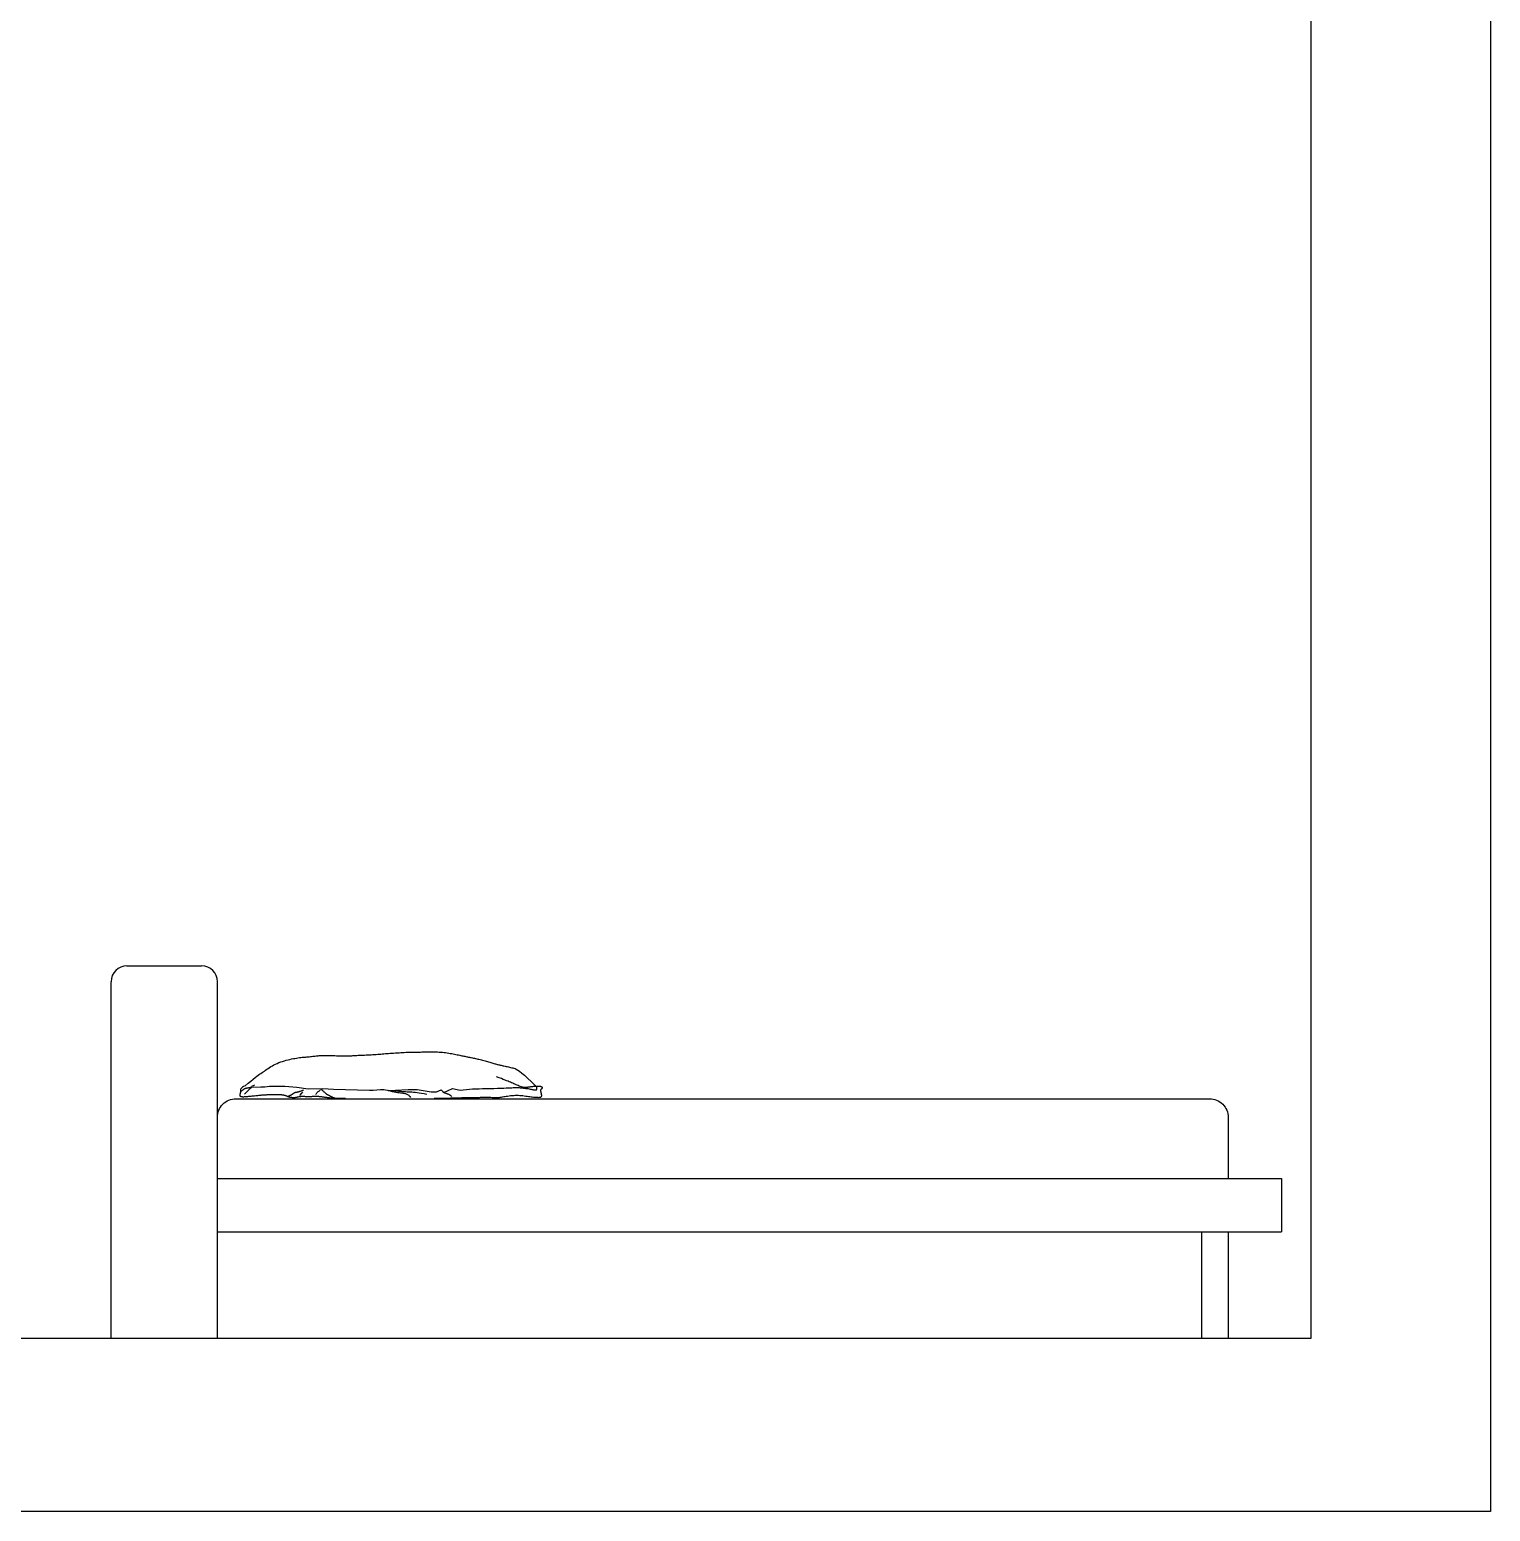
# Model space of a CAD drawing. Header units: inches. Extents: x 11.2 to 54.2, y 16.2 to 41.
# Drawn here: x 29.409 to 32.155, y 16.209 to 18.995 of the extents above; entities that cross this region are included whole.
import ezdxf

# ---------------------------------------------------------------- set-up
doc = ezdxf.new("R2010")
doc.units = ezdxf.units.IN
doc.header["$MEASUREMENT"] = 0
for name, color, linetype in [('1', 1, 'Continuous'), ('4', 4, 'Continuous'), ('kadrbm', 4, 'Continuous')]:
    doc.layers.add(name, color=color, linetype=linetype)

# ---------------------------------------------------------------- blocks, each defined once
blk = doc.blocks.new('kadrbm')
at = {"layer": 'kadrbm', "color": 4}
blk.add_lwpolyline([(0, 0), (0, 24.7972), (21, 24.7972), (21, 0), (0, 0)], close=True, dxfattribs=at)
blk.add_lwpolyline([(20.6631, 0.3257), (20.6631, 24.4603), (0.3369, 24.4603), (0.3369, 0.3257), (20.6631, 0.3257)], dxfattribs=at)

msp = doc.modelspace()

# ---------------------------------------------------------------- linework, layer by layer
at = {"layer": '1'}
for p, q in [((29.5924, 17.235), (29.7324, 17.235)), ((29.5624, 16.535), (29.5624, 17.205)), ((29.7624, 16.535), (29.7624, 17.205)), ((30.292, 17.0246), (30.2873, 17.0265)), ((30.2961, 17.0229), (30.292, 17.0246)), ((30.2998, 17.0214), (30.2961, 17.0229)), ((30.3031, 17.0201), (30.2998, 17.0214)), ((30.3061, 17.0189), (30.3031, 17.0201)), ((29.8046, 16.993), (29.8045, 16.9925)), ((29.8045, 16.9925), (29.8045, 16.992)), ((29.8045, 16.992), (29.8045, 16.9915)), ((29.8048, 16.9935), (29.8046, 16.993)), ((29.8049, 16.9941), (29.8048, 16.9935)), ((29.8051, 16.9947), (29.8049, 16.9941)), ((29.8053, 16.9953), (29.8051, 16.9947)), ((29.8054, 16.996), (29.8053, 16.9953)), ((29.8056, 16.9967), (29.8054, 16.996)), ((29.8057, 16.9975), (29.8056, 16.9967)), ((29.8059, 17.0024), (29.8057, 17.0015)), ((29.8057, 17.0015), (29.8057, 17.0006)), ((29.8057, 17.0006), (29.8057, 16.9998)), ((29.8057, 16.9998), (29.8057, 16.999)), ((29.8057, 16.999), (29.8057, 16.9982)), ((29.8057, 16.9982), (29.8057, 16.9975)), ((29.8063, 17.0034), (29.8059, 17.0024)), ((29.8071, 17.0044), (29.8063, 17.0034)), ((29.8082, 17.0055), (29.8071, 17.0044)), ((29.8097, 17.0066), (29.8082, 17.0055)), ((29.8117, 17.0079), (29.8097, 17.0066)), ((29.8144, 17.0092), (29.8117, 17.0079)), ((29.8272, 17.0069), (29.8279, 17.0091)), ((29.8272, 17.0069), (29.8438, 17.0077)), ((29.8279, 17.0091), (29.8301, 17.0097)), ((29.8301, 17.0097), (29.8322, 17.0112)), ((29.8416, 16.9918), (29.8431, 16.9919)), ((29.8431, 16.9919), (29.8445, 16.992)), ((29.8438, 17.0077), (29.8513, 17.0077)), ((29.8445, 16.992), (29.8458, 16.9922)), ((29.8458, 16.9922), (29.8471, 16.9923)), ((29.8471, 16.9923), (29.8483, 16.9923)), ((29.8483, 16.9923), (29.8495, 16.9924)), ((29.8495, 16.9924), (29.8507, 16.9925)), ((29.8507, 16.9925), (29.8519, 16.9926)), ((29.8513, 17.0077), (29.8604, 17.0084)), ((29.8519, 16.9926), (29.8532, 16.9927)), ((29.8532, 16.9927), (29.8545, 16.9927)), ((29.8545, 16.9927), (29.8558, 16.9928)), ((29.8558, 16.9928), (29.8572, 16.9929)), ((29.8572, 16.9929), (29.8585, 16.9929)), ((29.8585, 16.9929), (29.8599, 16.993)), ((29.8599, 16.993), (29.8612, 16.9931)), ((29.8604, 17.0084), (29.889, 17.0084)), ((29.8612, 16.9931), (29.8626, 16.9931)), ((29.8626, 16.9931), (29.8639, 16.9932)), ((29.8639, 16.9932), (29.8653, 16.9932)), ((29.8653, 16.9932), (29.8666, 16.9932)), ((29.8666, 16.9932), (29.8679, 16.9933)), ((29.8679, 16.9933), (29.8691, 16.9933)), ((29.8691, 16.9933), (29.8704, 16.9933)), ((29.8704, 16.9933), (29.8716, 16.9933)), ((29.8716, 16.9933), (29.8727, 16.9933)), ((29.8727, 16.9933), (29.8739, 16.9933)), ((29.8739, 16.9933), (29.875, 16.9933)), ((29.875, 16.9933), (29.8761, 16.9932)), ((29.8761, 16.9932), (29.8771, 16.9932)), ((29.8771, 16.9932), (29.8781, 16.9932)), ((29.8781, 16.9932), (29.8791, 16.9931)), ((29.8791, 16.9931), (29.88, 16.9931)), ((29.88, 16.9931), (29.8809, 16.993)), ((29.8809, 16.993), (29.8818, 16.9929)), ((29.8818, 16.9929), (29.8826, 16.9928)), ((29.8826, 16.9928), (29.8835, 16.9927)), ((29.8835, 16.9927), (29.8843, 16.9926)), ((29.8843, 16.9926), (29.8851, 16.9925)), ((29.8851, 16.9925), (29.8859, 16.9923)), ((29.8859, 16.9923), (29.8867, 16.9922)), ((29.8867, 16.9922), (29.8875, 16.992)), ((29.8875, 16.992), (29.8882, 16.9918)), ((29.889, 17.0084), (29.9117, 17.0069)), ((29.9117, 17.0069), (29.9328, 17.0039)), ((29.9173, 16.991), (29.9209, 16.9958)), ((29.9209, 16.9958), (29.9228, 16.9982)), ((29.9328, 17.0039), (29.9607, 17.0046)), ((29.9607, 17.0046), (29.9803, 17.0031)), ((29.9803, 17.0031), (30.0482, 17.0009)), ((30.0482, 17.0009), (30.0553, 17.0011)), ((30.0553, 17.0011), (30.069, 17.0026)), ((30.069, 17.0026), (30.0751, 17.0026)), ((30.0751, 17.0026), (30.0854, 17.0004)), ((30.0854, 17.0004), (30.121, 17.0026)), ((30.121, 17.0026), (30.1377, 17.0026)), ((30.1377, 17.0026), (30.1377, 17.0026)), ((30.1377, 17.0026), (30.1645, 16.998)), ((30.1645, 16.998), (30.1744, 16.998)), ((30.1744, 16.998), (30.1828, 17.0018)), ((30.1828, 17.0018), (30.1883, 16.9965)), ((30.1883, 16.9965), (30.2042, 17.0041)), ((30.2042, 17.0041), (30.2187, 17.001)), ((30.2187, 17.001), (30.2364, 17.0033)), ((30.2364, 17.0033), (30.2446, 17.0035)), ((30.3087, 17.0178), (30.3061, 17.0189)), ((30.3111, 17.0168), (30.3087, 17.0178)), ((30.3134, 17.0159), (30.3111, 17.0168)), ((30.3155, 17.015), (30.3134, 17.0159)), ((30.3176, 17.0141), (30.3155, 17.015)), ((30.3197, 17.0132), (30.3176, 17.0141)), ((30.3217, 17.0123), (30.3197, 17.0132)), ((30.3238, 17.0114), (30.3217, 17.0123)), ((30.3258, 17.0106), (30.3238, 17.0114)), ((30.3278, 17.0098), (30.3258, 17.0106)), ((30.3297, 17.009), (30.3278, 17.0098)), ((30.3315, 17.0083), (30.3297, 17.009)), ((30.3332, 17.0076), (30.3315, 17.0083)), ((30.3348, 17.0071), (30.3332, 17.0076)), ((30.3363, 17.0067), (30.3348, 17.0071)), ((30.3377, 17.0063), (30.3363, 17.0067)), ((30.3389, 17.0061), (30.3377, 17.0063)), ((30.3401, 17.006), (30.3389, 17.0061)), ((30.3412, 17.006), (30.3401, 17.006)), ((30.3422, 17.006), (30.3412, 17.006)), ((30.3432, 17.0061), (30.3422, 17.006)), ((30.3442, 17.0062), (30.3432, 17.0061)), ((30.3452, 17.0064), (30.3442, 17.0062)), ((30.3462, 17.0066), (30.3452, 17.0064)), ((30.3473, 17.0068), (30.3462, 17.0066)), ((30.3484, 17.007), (30.3473, 17.0068)), ((30.3496, 17.0071), (30.3484, 17.007)), ((30.3508, 17.0073), (30.3496, 17.0071)), ((30.3521, 17.0075), (30.3508, 17.0073)), ((30.3533, 17.0076), (30.3521, 17.0075)), ((30.3546, 17.0077), (30.3533, 17.0076)), ((30.3559, 17.0079), (30.3546, 17.0077)), ((30.3572, 17.008), (30.3559, 17.0079)), ((30.3584, 17.0081), (30.3572, 17.008)), ((30.3596, 17.0082), (30.3584, 17.0081)), ((30.3607, 17.0082), (30.3596, 17.0082)), ((30.3618, 17.0083), (30.3607, 17.0082)), ((30.3629, 17.0083), (30.3618, 17.0083)), ((30.3639, 17.0083), (30.3629, 17.0083)), ((30.3648, 17.0083), (30.3639, 17.0083)), ((30.3657, 17.0083), (30.3648, 17.0083)), ((30.3666, 17.0083), (30.3657, 17.0083)), ((30.3674, 17.0082), (30.3666, 17.0083)), ((30.3682, 17.0081), (30.3674, 17.0082)), ((30.3689, 17.008), (30.3682, 17.0081)), ((30.3696, 17.0079), (30.3689, 17.008)), ((30.3702, 17.0078), (30.3696, 17.0079)), ((30.3708, 17.0076), (30.3702, 17.0078)), ((30.3704, 17.001), (30.3705, 17.0014)), ((30.3704, 17.0004), (30.3704, 17.001)), ((30.3704, 16.9999), (30.3704, 17.0004)), ((30.3705, 16.9992), (30.3704, 16.9999)), ((30.3705, 17.0014), (30.3706, 17.0019)), ((30.3706, 16.9986), (30.3705, 16.9992)), ((30.3706, 17.0019), (30.3708, 17.0022)), ((30.3707, 16.9978), (30.3706, 16.9986)), ((30.3709, 16.9971), (30.3707, 16.9978)), ((30.3714, 17.0074), (30.3708, 17.0076)), ((30.3708, 17.0022), (30.371, 17.0026)), ((30.3711, 16.9963), (30.3709, 16.9971)), ((30.371, 17.0026), (30.3712, 17.0029)), ((30.3712, 16.9955), (30.3711, 16.9963)), ((30.3712, 17.0029), (30.3714, 17.0032)), ((30.3714, 16.9947), (30.3712, 16.9955)), ((30.3719, 17.0072), (30.3714, 17.0074)), ((30.3714, 17.0032), (30.3716, 17.0035)), ((30.3716, 16.9939), (30.3714, 16.9947)), ((30.3716, 17.0035), (30.3719, 17.0038)), ((30.3718, 16.9932), (30.3716, 16.9939)), ((30.3719, 16.9925), (30.3718, 16.9932)), ((30.3723, 17.007), (30.3719, 17.0072)), ((30.3719, 17.0038), (30.3722, 17.004)), ((30.372, 16.9918), (30.3719, 16.9925)), ((30.3722, 17.004), (30.3724, 17.0043)), ((30.3727, 17.0068), (30.3723, 17.007)), ((30.3724, 17.0043), (30.3727, 17.0045)), ((30.373, 17.0066), (30.3727, 17.0068)), ((30.3727, 17.0045), (30.3729, 17.0048)), ((30.3729, 17.0048), (30.3731, 17.005)), ((30.3733, 17.0064), (30.373, 17.0066)), ((30.3731, 17.005), (30.3733, 17.0052)), ((30.3734, 17.0061), (30.3733, 17.0064)), ((30.3733, 17.0052), (30.3734, 17.0055)), ((30.3735, 17.0059), (30.3734, 17.0061)), ((30.3734, 17.0055), (30.3735, 17.0057)), ((30.3735, 17.0057), (30.3735, 17.0059)), ((29.8045, 16.9915), (29.8045, 16.9911)), ((29.8045, 16.9911), (29.8046, 16.9908)), ((29.8046, 16.9908), (29.8048, 16.9905)), ((29.8048, 16.9905), (29.805, 16.9902)), ((29.805, 16.9902), (29.8053, 16.9899)), ((29.8053, 16.9899), (29.8057, 16.9897)), ((29.8057, 16.9897), (29.8062, 16.9895)), ((29.8062, 16.9895), (29.8067, 16.9893)), ((29.8067, 16.9893), (29.8073, 16.9892)), ((29.8073, 16.9892), (29.808, 16.9891)), ((29.808, 16.9891), (29.8088, 16.989)), ((29.8088, 16.989), (29.8097, 16.9889)), ((29.8097, 16.9889), (29.8107, 16.9889)), ((29.8107, 16.9889), (29.8118, 16.9889)), ((29.8118, 16.9889), (29.8131, 16.989)), ((29.8131, 16.989), (29.8145, 16.9891)), ((29.8145, 16.9891), (29.8161, 16.9892)), ((29.8161, 16.9892), (29.8177, 16.9893)), ((29.8177, 16.9893), (29.8196, 16.9895)), ((29.8196, 16.9895), (29.8216, 16.9897)), ((29.8216, 16.9897), (29.8236, 16.9899)), ((29.8236, 16.9899), (29.8258, 16.9901)), ((29.8258, 16.9901), (29.8279, 16.9903)), ((29.8279, 16.9903), (29.8301, 16.9906)), ((29.8301, 16.9906), (29.8323, 16.9908)), ((29.8323, 16.9908), (29.8344, 16.991)), ((29.8344, 16.991), (29.8364, 16.9912)), ((29.8364, 16.9912), (29.8382, 16.9914)), ((29.8382, 16.9914), (29.84, 16.9916)), ((29.84, 16.9916), (29.8416, 16.9918)), ((29.8882, 16.9918), (29.8889, 16.9916)), ((29.8889, 16.9916), (29.8896, 16.9914)), ((29.8896, 16.9914), (29.8903, 16.9912)), ((29.8903, 16.9912), (29.8909, 16.991)), ((29.8909, 16.991), (29.8915, 16.9908)), ((29.8915, 16.9908), (29.892, 16.9906)), ((29.892, 16.9906), (29.8924, 16.9904)), ((29.8924, 16.9904), (29.8928, 16.9903)), ((29.8928, 16.9903), (29.8932, 16.9901)), ((29.8932, 16.9901), (29.8934, 16.9899)), ((29.8934, 16.9899), (29.8937, 16.9897)), ((29.8937, 16.9897), (29.894, 16.9896)), ((29.894, 16.9896), (29.8943, 16.9894)), ((29.8943, 16.9894), (29.8946, 16.9893)), ((29.8946, 16.9893), (29.8949, 16.9891)), ((29.8949, 16.9891), (29.8953, 16.989)), ((29.8953, 16.989), (29.8958, 16.9888)), ((29.8958, 16.9888), (29.8964, 16.9887)), ((29.8964, 16.9887), (29.8971, 16.9885)), ((29.8971, 16.9885), (29.8978, 16.9884)), ((29.8978, 16.9884), (29.8985, 16.9882)), ((29.8985, 16.9882), (29.8993, 16.9881)), ((29.8993, 16.9881), (29.9001, 16.988)), ((29.9001, 16.988), (29.901, 16.9878)), ((29.901, 16.9878), (29.9018, 16.9877)), ((29.9018, 16.9877), (29.9026, 16.9876)), ((29.9026, 16.9876), (29.9034, 16.9876)), ((29.9034, 16.9876), (29.9041, 16.9875)), ((29.9041, 16.9875), (29.9048, 16.9874)), ((29.9048, 16.9874), (29.9055, 16.9874)), ((29.9055, 16.9874), (29.9061, 16.9874)), ((29.9061, 16.9874), (29.9068, 16.9874)), ((29.9068, 16.9874), (29.9074, 16.9874)), ((29.9074, 16.9874), (29.9081, 16.9875)), ((29.9081, 16.9875), (29.9088, 16.9876)), ((29.9088, 16.9876), (29.9095, 16.9877)), ((29.9095, 16.9877), (29.9103, 16.9878)), ((29.9103, 16.9878), (29.9111, 16.988)), ((29.9111, 16.988), (29.912, 16.9882)), ((29.912, 16.9882), (29.9129, 16.9884)), ((29.9129, 16.9884), (29.9139, 16.9886)), ((29.9139, 16.9886), (29.9149, 16.9888)), ((29.9149, 16.9888), (29.916, 16.989)), ((29.916, 16.989), (29.9171, 16.9892)), ((29.9171, 16.9892), (29.9183, 16.9893)), ((29.9183, 16.9893), (29.9195, 16.9895)), ((29.9195, 16.9895), (29.9207, 16.9896)), ((29.9207, 16.9896), (29.922, 16.9896)), ((29.922, 16.9896), (29.9234, 16.9896)), ((29.9234, 16.9896), (29.9248, 16.9896)), ((29.9248, 16.9896), (29.9262, 16.9896)), ((29.9262, 16.9896), (29.9276, 16.9895)), ((29.9276, 16.9895), (29.929, 16.9895)), ((29.929, 16.9895), (29.9304, 16.9894)), ((29.9304, 16.9894), (29.9319, 16.9894)), ((29.9319, 16.9894), (29.9333, 16.9893)), ((29.9333, 16.9893), (29.9347, 16.9893)), ((29.9347, 16.9893), (29.9361, 16.9893)), ((29.9361, 16.9893), (29.9374, 16.9894)), ((29.9374, 16.9894), (29.9388, 16.9894)), ((29.9388, 16.9894), (29.9401, 16.9895)), ((29.9401, 16.9895), (29.9414, 16.9896)), ((29.9414, 16.9896), (29.9427, 16.9896)), ((29.9427, 16.9896), (29.9439, 16.9897)), ((29.9439, 16.9897), (29.9452, 16.9898)), ((29.9452, 16.9898), (29.9464, 16.9898)), ((29.9464, 16.9898), (29.9476, 16.9898)), ((29.9476, 16.9898), (29.9488, 16.9898)), ((29.9488, 16.9898), (29.95, 16.9898)), ((29.95, 16.9898), (29.9512, 16.9897)), ((29.9512, 16.9897), (29.9524, 16.9896)), ((29.9524, 16.9896), (29.9535, 16.9895)), ((29.9535, 16.9895), (29.9547, 16.9894)), ((29.9547, 16.9894), (29.9558, 16.9892)), ((29.9558, 16.9892), (29.9569, 16.9891)), ((29.9569, 16.9891), (29.9581, 16.989)), ((29.9581, 16.989), (29.9592, 16.9888)), ((29.9592, 16.9888), (29.9603, 16.9887)), ((29.9603, 16.9887), (29.9615, 16.9885)), ((29.9615, 16.9885), (29.9626, 16.9884)), ((29.9626, 16.9884), (29.9638, 16.9882)), ((29.9638, 16.9882), (29.9649, 16.9881)), ((29.9649, 16.9881), (29.9661, 16.9879)), ((29.9661, 16.9879), (29.9673, 16.9878)), ((29.9673, 16.9878), (29.9685, 16.9876)), ((29.9685, 16.9876), (29.9698, 16.9875)), ((29.9698, 16.9875), (29.971, 16.9873)), ((29.971, 16.9873), (29.9723, 16.9872)), ((29.9723, 16.9872), (29.9737, 16.987)), ((29.9737, 16.987), (29.9751, 16.9869)), ((29.9751, 16.9869), (29.9765, 16.9867)), ((29.9765, 16.9867), (29.9781, 16.9866)), ((29.9781, 16.9866), (29.9797, 16.9865)), ((29.9797, 16.9865), (29.9814, 16.9863)), ((29.9814, 16.9863), (29.9833, 16.9862)), ((29.9833, 16.9862), (29.9853, 16.9861)), ((29.9853, 16.9861), (29.9874, 16.986)), ((29.9874, 16.986), (29.9896, 16.986)), ((29.9896, 16.986), (29.992, 16.9859)), ((29.992, 16.9859), (29.9946, 16.9859)), ((29.9946, 16.9859), (29.9973, 16.9859)), ((29.9973, 16.9859), (30.0001, 16.9859)), ((30.0001, 16.9859), (30.003, 16.9859)), ((30.1696, 16.9859), (30.1727, 16.9859)), ((30.1727, 16.9859), (30.1759, 16.9859)), ((30.1759, 16.9859), (30.1791, 16.986)), ((30.1791, 16.986), (30.1825, 16.986)), ((30.1825, 16.986), (30.186, 16.9861)), ((30.186, 16.9861), (30.1896, 16.9862)), ((30.1896, 16.9862), (30.1932, 16.9863)), ((30.1932, 16.9863), (30.1968, 16.9864)), ((30.1968, 16.9864), (30.2005, 16.9865)), ((30.2005, 16.9865), (30.2042, 16.9867)), ((30.2042, 16.9867), (30.2079, 16.9868)), ((30.2079, 16.9868), (30.2115, 16.9869)), ((30.2115, 16.9869), (30.2151, 16.987)), ((30.2151, 16.987), (30.2186, 16.987)), ((30.2186, 16.987), (30.222, 16.9871)), ((30.222, 16.9871), (30.2254, 16.9872)), ((30.2254, 16.9872), (30.2286, 16.9872)), ((30.2286, 16.9872), (30.2317, 16.9873)), ((30.2317, 16.9873), (30.2347, 16.9873)), ((30.2347, 16.9873), (30.2375, 16.9873)), ((30.2375, 16.9873), (30.2402, 16.9873)), ((30.2402, 16.9873), (30.2428, 16.9874)), ((30.2428, 16.9874), (30.2452, 16.9874)), ((30.2452, 16.9874), (30.2474, 16.9874)), ((30.2474, 16.9874), (30.2495, 16.9875)), ((30.2495, 16.9875), (30.2514, 16.9875)), ((30.2514, 16.9875), (30.2532, 16.9876)), ((30.2532, 16.9876), (30.255, 16.9876)), ((30.255, 16.9876), (30.2567, 16.9877)), ((30.2567, 16.9877), (30.2583, 16.9877)), ((30.2583, 16.9877), (30.26, 16.9877)), ((30.26, 16.9877), (30.2618, 16.9878)), ((30.2618, 16.9878), (30.2636, 16.9878)), ((30.2636, 16.9878), (30.2655, 16.9878)), ((30.2655, 16.9878), (30.2676, 16.9878)), ((30.2676, 16.9878), (30.2698, 16.9878)), ((30.2698, 16.9878), (30.272, 16.9877)), ((30.272, 16.9877), (30.2742, 16.9877)), ((30.2742, 16.9877), (30.2765, 16.9877)), ((30.2765, 16.9877), (30.2787, 16.9876)), ((30.2787, 16.9876), (30.2807, 16.9876)), ((30.2807, 16.9876), (30.2827, 16.9875)), ((30.2827, 16.9875), (30.2845, 16.9875)), ((30.2845, 16.9875), (30.286, 16.9874)), ((30.286, 16.9874), (30.2873, 16.9874)), ((30.2873, 16.9874), (30.2884, 16.9874)), ((30.2884, 16.9874), (30.2894, 16.9874)), ((30.2894, 16.9874), (30.2903, 16.9874)), ((30.2903, 16.9874), (30.2911, 16.9874)), ((30.2911, 16.9874), (30.292, 16.9875)), ((30.292, 16.9875), (30.2929, 16.9876)), ((30.2929, 16.9876), (30.294, 16.9878)), ((30.294, 16.9878), (30.2952, 16.988)), ((30.2952, 16.988), (30.2967, 16.9883)), ((30.2967, 16.9883), (30.2985, 16.9886)), ((30.2985, 16.9886), (30.3005, 16.989)), ((30.3005, 16.989), (30.3028, 16.9894)), ((30.3028, 16.9894), (30.3052, 16.9898)), ((30.3052, 16.9898), (30.3078, 16.9902)), ((30.3078, 16.9902), (30.3106, 16.9906)), ((30.3106, 16.9906), (30.3134, 16.9909)), ((30.3134, 16.9909), (30.3163, 16.9912)), ((30.3163, 16.9912), (30.3193, 16.9914)), ((30.3193, 16.9914), (30.3222, 16.9916)), ((30.3222, 16.9916), (30.3252, 16.9916)), ((30.3252, 16.9916), (30.3281, 16.9915)), ((30.3281, 16.9915), (30.3309, 16.9914)), ((30.3309, 16.9914), (30.3337, 16.9912)), ((30.3337, 16.9912), (30.3365, 16.9909)), ((30.3365, 16.9909), (30.3392, 16.9906)), ((30.3392, 16.9906), (30.3419, 16.9902)), ((30.3419, 16.9902), (30.3445, 16.9899)), ((30.3445, 16.9899), (30.347, 16.9895)), ((30.347, 16.9895), (30.3495, 16.9892)), ((30.3495, 16.9892), (30.3519, 16.9889)), ((30.3519, 16.9889), (30.3543, 16.9886)), ((30.3543, 16.9886), (30.3565, 16.9883)), ((30.3565, 16.9883), (30.3586, 16.9881)), ((30.3586, 16.9881), (30.3607, 16.9879)), ((30.3607, 16.9879), (30.3625, 16.9877)), ((30.3625, 16.9877), (30.3642, 16.9877)), ((30.3642, 16.9877), (30.3658, 16.9876)), ((30.3658, 16.9876), (30.3672, 16.9877)), ((30.3672, 16.9877), (30.3684, 16.9878)), ((30.3684, 16.9878), (30.3694, 16.988)), ((30.3694, 16.988), (30.3702, 16.9883)), ((30.3702, 16.9883), (30.3708, 16.9886)), ((30.3708, 16.9886), (30.3713, 16.989)), ((30.3713, 16.989), (30.3717, 16.9894)), ((30.3717, 16.9894), (30.3719, 16.9899)), ((30.3719, 16.9899), (30.372, 16.9905)), ((30.372, 16.9911), (30.372, 16.9918)), ((30.372, 16.9905), (30.372, 16.9911)), ((29.7624, 16.835), (31.7624, 16.835)), ((31.7624, 16.835), (31.7624, 16.735)), ((29.7624, 16.735), (31.7624, 16.735)), ((31.6124, 16.735), (31.6124, 16.535)), ((31.6624, 16.735), (31.6624, 16.535))]:
    msp.add_line(p, q, dxfattribs=at)
for points in [[(29.8144, 17.0092), (29.8201, 17.0141), (29.8251, 17.0183), (29.8293, 17.0218), (29.8331, 17.0247), (29.8363, 17.0272), (29.8391, 17.0293), (29.8417, 17.0311), (29.844, 17.0327), (29.8462, 17.0342), (29.8484, 17.0357), (29.8506, 17.0372), (29.8529, 17.0388), (29.8553, 17.0404), (29.8578, 17.0421), (29.8603, 17.0437), (29.863, 17.0454), (29.8658, 17.047), (29.8686, 17.0486), (29.8716, 17.0501), (29.8748, 17.0516), (29.878, 17.0529), (29.8813, 17.0542), (29.8848, 17.0553), (29.8882, 17.0564), (29.8917, 17.0574), (29.8951, 17.0583), (29.8985, 17.0591), (29.9018, 17.0598), (29.9051, 17.0604), (29.9081, 17.061), (29.9111, 17.0615), (29.9138, 17.0619), (29.9165, 17.0623), (29.919, 17.0626), (29.9214, 17.0629), (29.9238, 17.0631), (29.9261, 17.0633), (29.9283, 17.0635), (29.9305, 17.0637), (29.9327, 17.0639), (29.9349, 17.0641), (29.9371, 17.0644), (29.9393, 17.0646), (29.9415, 17.0648), (29.9436, 17.0651), (29.9457, 17.0653), (29.9478, 17.0655), (29.9498, 17.0657), (29.9518, 17.0659), (29.9537, 17.0661), (29.9555, 17.0662), (29.9573, 17.0663), (29.9591, 17.0664), (29.9609, 17.0664), (29.9627, 17.0665), (29.9647, 17.0665), (29.9667, 17.0665), (29.9689, 17.0664), (29.9713, 17.0664), (29.9739, 17.0663), (29.9768, 17.0663), (29.9798, 17.0662), (29.983, 17.0661), (29.9862, 17.066), (29.9895, 17.0659), (29.9928, 17.0659), (29.996, 17.0658), (29.9991, 17.0658), (30.002, 17.0657), (30.0047, 17.0657), (30.0071, 17.0657), (30.0092, 17.0658), (30.0112, 17.0658), (30.0131, 17.0659), (30.0149, 17.066), (30.0167, 17.0661), (30.0185, 17.0662), (30.0204, 17.0663), (30.0224, 17.0664), (30.0247, 17.0665), (30.0271, 17.0667), (30.0298, 17.0668), (30.0327, 17.0669), (30.0357, 17.067), (30.0388, 17.0672), (30.042, 17.0673), (30.0452, 17.0675), (30.0485, 17.0676), (30.0517, 17.0678), (30.0548, 17.068), (30.0578, 17.0682), (30.0608, 17.0684), (30.0637, 17.0686), (30.0666, 17.0688), (30.0694, 17.069), (30.0723, 17.0693), (30.0752, 17.0695), (30.0781, 17.0698), (30.081, 17.07), (30.0841, 17.0702), (30.0872, 17.0705), (30.0905, 17.0707), (30.0937, 17.071), (30.0971, 17.0712), (30.1004, 17.0714), (30.1038, 17.0716), (30.1071, 17.0718), (30.1104, 17.072), (30.1137, 17.0722), (30.1169, 17.0723), (30.12, 17.0724), (30.123, 17.0725), (30.126, 17.0726), (30.1289, 17.0726), (30.1316, 17.0727), (30.1343, 17.0727), (30.137, 17.0728), (30.1395, 17.0728), (30.142, 17.0729), (30.1443, 17.0729), (30.1467, 17.073), (30.1489, 17.0731), (30.1512, 17.0731), (30.1534, 17.0732), (30.1556, 17.0733), (30.1579, 17.0733), (30.1602, 17.0734), (30.1626, 17.0734), (30.1651, 17.0734), (30.1677, 17.0733), (30.1704, 17.0733), (30.1732, 17.0731), (30.1762, 17.073), (30.1792, 17.0728), (30.1822, 17.0726), (30.1853, 17.0723), (30.1884, 17.072), (30.1914, 17.0717), (30.1944, 17.0713), (30.1974, 17.0709), (30.2002, 17.0704), (30.203, 17.0699), (30.2057, 17.0694), (30.2083, 17.0689), (30.2108, 17.0684), (30.2132, 17.0679), (30.2155, 17.0673), (30.2178, 17.0668), (30.2199, 17.0664), (30.2219, 17.0659), (30.2239, 17.0655), (30.2257, 17.0651), (30.2275, 17.0648), (30.2292, 17.0644), (30.231, 17.0641), (30.2327, 17.0638), (30.2344, 17.0634), (30.2361, 17.0631), (30.2379, 17.0628), (30.2397, 17.0624), (30.2416, 17.062), (30.2435, 17.0616), (30.2456, 17.0612), (30.2476, 17.0607), (30.2498, 17.0602), (30.2519, 17.0597), (30.2541, 17.0592), (30.2564, 17.0587), (30.2586, 17.0581), (30.2609, 17.0575), (30.2632, 17.0568), (30.2655, 17.0562), (30.2678, 17.0555), (30.27, 17.0549), (30.2722, 17.0542), (30.2744, 17.0536), (30.2765, 17.053), (30.2785, 17.0524), (30.2804, 17.0518), (30.2822, 17.0513), (30.2839, 17.0508), (30.2854, 17.0504), (30.2869, 17.05), (30.2884, 17.0496), (30.2898, 17.0493), (30.2912, 17.0489), (30.2927, 17.0486), (30.2942, 17.0483), (30.2958, 17.0479), (30.2974, 17.0476), (30.2992, 17.0472), (30.3011, 17.0468), (30.3031, 17.0464), (30.3052, 17.0459), (30.3073, 17.0454), (30.3094, 17.045), (30.3115, 17.0445), (30.3136, 17.044), (30.3157, 17.0434), (30.3178, 17.0429), (30.3198, 17.0424), (30.3219, 17.0416), (30.3242, 17.0405), (30.327, 17.0389), (30.3303, 17.0366), (30.3344, 17.0334), (30.3394, 17.0291), (30.3454, 17.0236), (30.3526, 17.0167), (30.3613, 17.0083)], [(29.8071, 16.9991), (29.8077, 16.9997), (29.8083, 17.0002), (29.8089, 17.0006), (29.8095, 17.0011), (29.81, 17.0015), (29.8105, 17.0019), (29.811, 17.0023), (29.8115, 17.0026), (29.8119, 17.0029), (29.8123, 17.0032), (29.8127, 17.0035), (29.8131, 17.0037), (29.8134, 17.004), (29.8137, 17.0042), (29.8141, 17.0043), (29.8144, 17.0045), (29.8147, 17.0046), (29.8151, 17.0048), (29.8155, 17.0049), (29.8159, 17.005), (29.8163, 17.0051), (29.8168, 17.0052), (29.8173, 17.0053), (29.8178, 17.0054), (29.8183, 17.0055), (29.8189, 17.0055), (29.8194, 17.0056), (29.82, 17.0057), (29.8206, 17.0058), (29.8211, 17.0059), (29.8217, 17.006), (29.8222, 17.0061), (29.8228, 17.0062), (29.8233, 17.0063), (29.8239, 17.0064), (29.8245, 17.0065), (29.8251, 17.0066), (29.8257, 17.0067), (29.8264, 17.0068), (29.8272, 17.0069)], [(29.8264, 17.0064), (29.8249, 17.0049), (29.8235, 17.0035), (29.8221, 17.0022), (29.8208, 17.001), (29.8195, 16.9998), (29.8182, 16.9986), (29.8169, 16.9974), (29.8157, 16.9961), (29.8144, 16.9948), (29.8131, 16.9934)], [(29.8962, 16.9901), (29.8968, 16.9903), (29.8974, 16.9905), (29.898, 16.9908), (29.8987, 16.9912), (29.8994, 16.9915), (29.9001, 16.9919), (29.9008, 16.9923), (29.9015, 16.9927), (29.9022, 16.9931), (29.9029, 16.9935), (29.9035, 16.9939), (29.9041, 16.9943), (29.9047, 16.9947), (29.9052, 16.9951), (29.9058, 16.9954), (29.9063, 16.9957), (29.9068, 16.996), (29.9073, 16.9963), (29.9077, 16.9965), (29.9082, 16.9968), (29.9087, 16.9969), (29.9092, 16.9971), (29.9096, 16.9972), (29.9101, 16.9973), (29.9106, 16.9974), (29.9111, 16.9975), (29.9117, 16.9976), (29.9122, 16.9977), (29.9128, 16.9978), (29.9135, 16.9979), (29.9142, 16.9981), (29.9149, 16.9982), (29.9157, 16.9985), (29.9166, 16.9987), (29.9176, 16.999), (29.9188, 16.9994), (29.92, 16.9998), (29.9215, 17.0003), (29.9231, 17.0009), (29.9249, 17.0015)], [(29.9475, 16.9928), (29.9483, 16.994), (29.9489, 16.995), (29.9494, 16.9959), (29.95, 16.9966), (29.9505, 16.9972), (29.9512, 16.9978), (29.9519, 16.9984), (29.9528, 16.9991), (29.954, 16.9999), (29.9554, 17.0009)], [(29.9563, 17.0037), (29.958, 17.0024), (29.9594, 17.0012), (29.9607, 17.0001), (29.9618, 16.9992), (29.9627, 16.9983), (29.9635, 16.9975), (29.9642, 16.9969), (29.9648, 16.9963), (29.9654, 16.9957), (29.9659, 16.9953), (29.9663, 16.9948), (29.9668, 16.9945), (29.9672, 16.9942), (29.9676, 16.9939), (29.968, 16.9937), (29.9684, 16.9934), (29.9687, 16.9932), (29.9691, 16.9931), (29.9694, 16.9929), (29.9698, 16.9927), (29.9701, 16.9926), (29.9704, 16.9924), (29.9708, 16.9922), (29.9711, 16.992), (29.9715, 16.9918), (29.9719, 16.9916), (29.9723, 16.9913), (29.9728, 16.9911), (29.9734, 16.9908), (29.974, 16.9904), (29.9746, 16.9901), (29.9754, 16.9897), (29.9762, 16.9893), (29.977, 16.9889), (29.978, 16.9884), (29.979, 16.988), (29.9801, 16.9875), (29.9814, 16.9871), (29.9827, 16.9866), (29.9841, 16.9861)], [(30.0832, 17.0007), (30.0872, 16.9997), (30.091, 16.9988), (30.0946, 16.9981), (30.0979, 16.9975), (30.101, 16.997), (30.1039, 16.9966), (30.1065, 16.9963), (30.1089, 16.996), (30.1111, 16.9957), (30.113, 16.9954), (30.1147, 16.9951), (30.1162, 16.9948), (30.1175, 16.9944), (30.1187, 16.9939), (30.1198, 16.9933), (30.1209, 16.9925), (30.1219, 16.9916), (30.1229, 16.9904), (30.124, 16.989), (30.1252, 16.9873)], [(30.1561, 16.9933), (30.1509, 16.9943), (30.1462, 16.995), (30.1418, 16.9956), (30.1379, 16.9961), (30.1343, 16.9965), (30.1309, 16.9968), (30.1277, 16.9971), (30.1247, 16.9973), (30.1217, 16.9974), (30.1188, 16.9976), (30.1158, 16.9978), (30.1127, 16.998), (30.1095, 16.9982), (30.1063, 16.9984), (30.1028, 16.9987), (30.0993, 16.999), (30.0956, 16.9993), (30.0917, 16.9997), (30.0875, 17.0002), (30.0832, 17.0007)], [(30.1862, 16.9971), (30.1877, 16.9966), (30.189, 16.9963), (30.1901, 16.9959), (30.1911, 16.9956), (30.1921, 16.9953), (30.1929, 16.995), (30.1937, 16.9948), (30.1944, 16.9945), (30.1951, 16.9942), (30.1958, 16.994), (30.1965, 16.9937), (30.1972, 16.9934), (30.1979, 16.9931), (30.1986, 16.9927), (30.1993, 16.9923), (30.2, 16.9919), (30.2007, 16.9914), (30.2015, 16.9908), (30.2022, 16.9901), (30.203, 16.9894)], [(30.2364, 17.0033), (30.2417, 17.0034), (30.2477, 17.0036), (30.2542, 17.0038), (30.261, 17.004), (30.2681, 17.0042), (30.2752, 17.0044), (30.2822, 17.0046), (30.2888, 17.0048), (30.295, 17.005), (30.3006, 17.0052), (30.3054, 17.0054), (30.3095, 17.0055), (30.3129, 17.0057), (30.3159, 17.0058), (30.3184, 17.0059), (30.3206, 17.006), (30.3226, 17.0061), (30.3244, 17.0061), (30.3261, 17.0061), (30.3279, 17.0061), (30.3298, 17.006), (30.3317, 17.0058), (30.3338, 17.0056), (30.3359, 17.0054), (30.338, 17.0052), (30.3402, 17.0049), (30.3423, 17.0046), (30.3444, 17.0043), (30.3464, 17.004), (30.3484, 17.0037), (30.3503, 17.0033), (30.352, 17.003), (30.3537, 17.0027), (30.3552, 17.0024), (30.3567, 17.0021), (30.3579, 17.0019), (30.3591, 17.0018), (30.3601, 17.0017), (30.3609, 17.0017), (30.3616, 17.0018), (30.3621, 17.002), (30.3625, 17.0023), (30.3628, 17.0027), (30.3629, 17.0032), (30.363, 17.0038), (30.363, 17.0045), (30.363, 17.0053), (30.3629, 17.0062), (30.3629, 17.0072), (30.3629, 17.0083)]]:
    msp.add_lwpolyline(points, dxfattribs=at)
msp.add_lwpolyline([(29.7624, 16.95, -0.414214), (29.7974, 16.985), (31.6274, 16.985, -0.414214), (31.6624, 16.95), (31.6624, 16.835)], format="xyb", dxfattribs=at)
for centre, start, end in [((29.5924, 17.205), 90, 180), ((29.7324, 17.205), 0, 90)]:
    msp.add_arc(centre, 0.03, start, end, dxfattribs=at)
at = {"layer": '4'}
msp.add_line((11.4922, 16.535), (31.8184, 16.535), dxfattribs=at)

# ---------------------------------------------------------------- block references
at = {"layer": 'kadrbm'}
msp.add_blockref('kadrbm', (11.1553, 16.2093), dxfattribs=at)

doc.saveas('drawing.dxf')
